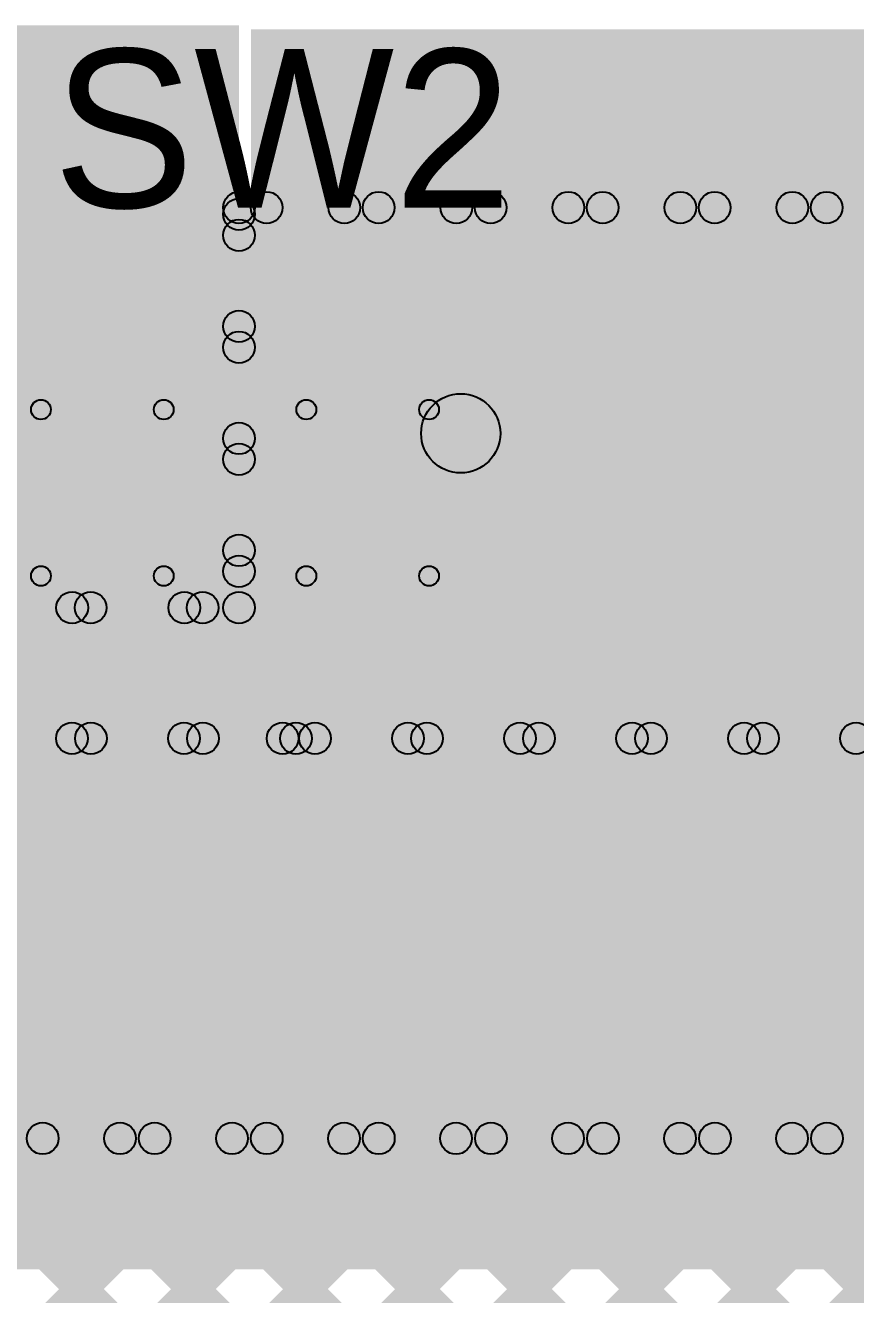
# Model space of a CAD drawing. Header units: millimetres. Extents: x -0.24 to 2.5, y 0 to 2.55.
# Drawn here: x 0.9821 to 1.1917, y 2.1856 to 2.506 of the extents above; entities that cross this region are included whole.
import ezdxf

# ---------------------------------------------------------------- set-up
doc = ezdxf.new("R2010")
doc.units = ezdxf.units.MM
doc.header["$MEASUREMENT"] = 0
for name, color, linetype in [('BottomLayer', 5, 'Continuous'), ('BottomPaste', 16, 'Continuous'), ('BottomSolder', 6, 'Continuous'), ('TopLayer', 1, 'Continuous'), ('TopOverlay', 2, 'Continuous'), ('TopPaste', 8, 'Continuous'), ('TopSolder', 216, 'Continuous'), ('ViaHoleLayer', 16, 'Continuous')]:
    doc.layers.add(name, color=color, linetype=linetype)

# ---------------------------------------------------------------- blocks, each defined once
blk = doc.blocks.new('C__0603_22')
at = {"layer": 'TopLayer'}
for points in [[(-0.015, 0.0175), (-0.015, -0.0175), (-0.045, -0.0175), (-0.045, 0.0175)], [(0.045, 0.0175), (0.045, -0.0175), (0.015, -0.0175), (0.015, 0.0175)]]:
    blk.add_hatch(color=1, dxfattribs=at).paths.add_polyline_path(points)
at = {"layer": 'TopOverlay'}
h = blk.add_hatch(color=2, dxfattribs=at)
edge = h.paths.add_edge_path()
edge.add_arc((-0.049, 0.021), 0.0025, 0, 360)
h = blk.add_hatch(color=2, dxfattribs=at)
edge = h.paths.add_edge_path()
edge.add_arc((-0.049, 0.021), 0.0025, 0, 360)
for points in [[(-0.049, 0.0185), (-0.049, 0.0235), (-0.018, 0.0235), (-0.018, 0.0185)], [(0.018, 0.0185), (0.018, 0.0235), (0.049, 0.0235), (0.049, 0.0185)], [(-0.0465, -0.021), (-0.0515, -0.021), (-0.0515, 0.021), (-0.0465, 0.021)], [(0.0515, -0.021), (0.0465, -0.021), (0.0465, 0.021), (0.0515, 0.021)], [(-0.049, -0.0235), (-0.049, -0.0185), (-0.018, -0.0185), (-0.018, -0.0235)], [(0.018, -0.0235), (0.018, -0.0185), (0.049, -0.0185), (0.049, -0.0235)]]:
    blk.add_hatch(color=2, dxfattribs=at).paths.add_polyline_path(points)
h = blk.add_hatch(color=2, dxfattribs=at)
edge = h.paths.add_edge_path()
edge.add_arc((-0.018, 0.021), 0.0025, 0, 360)
h = blk.add_hatch(color=2, dxfattribs=at)
edge = h.paths.add_edge_path()
edge.add_arc((0.018, 0.021), 0.0025, 0, 360)
h = blk.add_hatch(color=2, dxfattribs=at)
edge = h.paths.add_edge_path()
edge.add_arc((0.049, 0.021), 0.0025, 0, 360)
h = blk.add_hatch(color=2, dxfattribs=at)
edge = h.paths.add_edge_path()
edge.add_arc((0.049, 0.021), 0.0025, 0, 360)
h = blk.add_hatch(color=2, dxfattribs=at)
edge = h.paths.add_edge_path()
edge.add_arc((-0.049, -0.021), 0.0025, 0, 360)
h = blk.add_hatch(color=2, dxfattribs=at)
edge = h.paths.add_edge_path()
edge.add_arc((-0.049, -0.021), 0.0025, 0, 360)
h = blk.add_hatch(color=2, dxfattribs=at)
edge = h.paths.add_edge_path()
edge.add_arc((-0.018, -0.021), 0.0025, 0, 360)
h = blk.add_hatch(color=2, dxfattribs=at)
edge = h.paths.add_edge_path()
edge.add_arc((0.018, -0.021), 0.0025, 0, 360)
h = blk.add_hatch(color=2, dxfattribs=at)
edge = h.paths.add_edge_path()
edge.add_arc((0.049, -0.021), 0.0025, 0, 360)
h = blk.add_hatch(color=2, dxfattribs=at)
edge = h.paths.add_edge_path()
edge.add_arc((0.049, -0.021), 0.0025, 0, 360)
at = {"layer": 'TopPaste'}
for points in [[(-0.015, 0.0175), (-0.015, -0.0175), (-0.045, -0.0175), (-0.045, 0.0175)], [(0.045, 0.0175), (0.045, -0.0175), (0.015, -0.0175), (0.015, 0.0175)]]:
    blk.add_hatch(color=8, dxfattribs=at).paths.add_polyline_path(points)
at = {"layer": 'TopSolder'}
for points in [[(-0.01264, 0.01986), (-0.01264, -0.01986), (-0.04736, -0.01986), (-0.04736, 0.01986)], [(0.04736, 0.01986), (0.04736, -0.01986), (0.01264, -0.01986), (0.01264, 0.01986)]]:
    blk.add_hatch(color=216, dxfattribs=at).paths.add_polyline_path(points)
at = {"layer": 'TopOverlay'}
for centre in [(-0.049, 0.021), (-0.049, 0.021), (-0.018, 0.021), (0.018, 0.021), (0.049, 0.021), (0.049, 0.021), (-0.049, -0.021), (-0.049, -0.021), (-0.018, -0.021), (0.018, -0.021), (0.049, -0.021), (0.049, -0.021)]:
    blk.add_circle(centre, 0.0025, dxfattribs=at)
blk = doc.blocks.new('RES_0805_B_75')
at = {"layer": 'BottomLayer'}
for points in [[(-0.06, 0.025), (-0.02, 0.025), (-0.02, -0.025), (-0.06, -0.025)], [(0.02, 0.025), (0.06, 0.025), (0.06, -0.025), (0.02, -0.025)]]:
    blk.add_hatch(color=5, dxfattribs=at).paths.add_polyline_path(points)
at = {"layer": 'BottomPaste'}
for points in [[(-0.06, 0.025), (-0.02, 0.025), (-0.02, -0.025), (-0.06, -0.025)], [(0.02, 0.025), (0.06, 0.025), (0.06, -0.025), (0.02, -0.025)]]:
    blk.add_hatch(color=16, dxfattribs=at).paths.add_polyline_path(points)
at = {"layer": 'BottomSolder'}
for points in [[(-0.064, 0.029), (-0.016, 0.029), (-0.016, -0.029), (-0.064, -0.029)], [(0.016, 0.029), (0.064, 0.029), (0.064, -0.029), (0.016, -0.029)]]:
    blk.add_hatch(color=6, dxfattribs=at).paths.add_polyline_path(points)

msp = doc.modelspace()

# ---------------------------------------------------------------- hatches: boundary and pattern name
at = {"layer": 'BottomLayer'}
for points in [[(0.768, 2.337), (1.036, 2.337), (1.036, 2.506), (0.768, 2.506)], [(1.092, 2.393), (1.092, 2.413), (1.44534, 2.413), (1.44534, 2.393)], [(0.858, 2.337), (0.858, 2.357), (1.409, 2.357), (1.409, 2.337)], [(0.858, 2.322), (0.858, 2.33), (1.047, 2.33), (1.047, 2.322)], [(0.858, 2.322), (0.858, 2.33), (1.047, 2.33), (1.047, 2.322)], [(1.047, 2.322), (1.047, 2.33), (1.409, 2.33), (1.409, 2.322)], [(0.88263, 2.32317), (0.88829, 2.32883), (0.98929, 2.22783), (0.98363, 2.22217)], [(0.89565, 2.22217), (0.88999, 2.22783), (0.99099, 2.32883), (0.99665, 2.32317)], [(0.91092, 2.32317), (0.91657, 2.32883), (1.01757, 2.22783), (1.01192, 2.22217)], [(0.92393, 2.22217), (0.91828, 2.22783), (1.01928, 2.32883), (1.02493, 2.32317)], [(0.9392, 2.32317), (0.94486, 2.32883), (1.04586, 2.22783), (1.0402, 2.22217)], [(0.95222, 2.22217), (0.94656, 2.22783), (1.04756, 2.32883), (1.05322, 2.32317)], [(0.96748, 2.32317), (0.97314, 2.32883), (1.07414, 2.22783), (1.06848, 2.22217)], [(0.9805, 2.22217), (0.97485, 2.22783), (1.07585, 2.32883), (1.0815, 2.32317)], [(0.99577, 2.32317), (1.00143, 2.32883), (1.10243, 2.22783), (1.09677, 2.22217)], [(1.00879, 2.22217), (1.00313, 2.22783), (1.10413, 2.32883), (1.10979, 2.32317)], [(1.02405, 2.32317), (1.02971, 2.32883), (1.13071, 2.22783), (1.12505, 2.22217)], [(1.03707, 2.22217), (1.03141, 2.22783), (1.13241, 2.32883), (1.13807, 2.32317)], [(1.05234, 2.32317), (1.05799, 2.32883), (1.15899, 2.22783), (1.15334, 2.22217)], [(1.06536, 2.22217), (1.0597, 2.22783), (1.1607, 2.32883), (1.16636, 2.32317)], [(1.08062, 2.32317), (1.08628, 2.32883), (1.18728, 2.22783), (1.18162, 2.22217)], [(1.09364, 2.22217), (1.08798, 2.22783), (1.18898, 2.32883), (1.19464, 2.32317)], [(1.10891, 2.32317), (1.11456, 2.32883), (1.21556, 2.22783), (1.20991, 2.22217)], [(1.12192, 2.22217), (1.11627, 2.22783), (1.21727, 2.32883), (1.22292, 2.32317)], [(1.13719, 2.32317), (1.14285, 2.32883), (1.24385, 2.22783), (1.23819, 2.22217)], [(1.15021, 2.22217), (1.14455, 2.22783), (1.24555, 2.32883), (1.25121, 2.32317)], [(1.16547, 2.32317), (1.17113, 2.32883), (1.27213, 2.22783), (1.26647, 2.22217)], [(1.17849, 2.22217), (1.17284, 2.22783), (1.27384, 2.32883), (1.27949, 2.32317)], [(0.818, 2.221), (0.818, 2.229), (1.33127, 2.229), (1.33127, 2.221)], [(0.818, 2.192), (0.818, 2.214), (1.33127, 2.214), (1.33127, 2.192)]]:
    msp.add_hatch(color=5, dxfattribs=at).paths.add_polyline_path(points)
h = msp.add_hatch(color=5, dxfattribs=at)
edge = h.paths.add_edge_path()
edge.add_arc((1.092, 2.403), 0.01, 0, 360)
h = msp.add_hatch(color=5, dxfattribs=at)
edge = h.paths.add_edge_path()
edge.add_arc((0.99382, 2.326), 0.004, 0, 360)
h = msp.add_hatch(color=5, dxfattribs=at)
edge = h.paths.add_edge_path()
edge.add_arc((0.9986, 2.326), 0.004, 0, 360)
h = msp.add_hatch(color=5, dxfattribs=at)
edge = h.paths.add_edge_path()
edge.add_arc((1.02211, 2.326), 0.004, 0, 360)
h = msp.add_hatch(color=5, dxfattribs=at)
edge = h.paths.add_edge_path()
edge.add_arc((1.02688, 2.326), 0.004, 0, 360)
h = msp.add_hatch(color=5, dxfattribs=at)
edge = h.paths.add_edge_path()
edge.add_arc((1.047, 2.326), 0.004, 0, 360)
h = msp.add_hatch(color=5, dxfattribs=at)
edge = h.paths.add_edge_path()
edge.add_arc((1.047, 2.326), 0.004, 0, 360)
h = msp.add_hatch(color=5, dxfattribs=at)
edge = h.paths.add_edge_path()
edge.add_arc((1.047, 2.326), 0.004, 0, 360)
h = msp.add_hatch(color=5, dxfattribs=at)
edge = h.paths.add_edge_path()
edge.add_arc((1.05039, 2.326), 0.004, 0, 360)
h = msp.add_hatch(color=5, dxfattribs=at)
edge = h.paths.add_edge_path()
edge.add_arc((1.05517, 2.326), 0.004, 0, 360)
h = msp.add_hatch(color=5, dxfattribs=at)
edge = h.paths.add_edge_path()
edge.add_arc((1.07867, 2.326), 0.004, 0, 360)
h = msp.add_hatch(color=5, dxfattribs=at)
edge = h.paths.add_edge_path()
edge.add_arc((1.08345, 2.326), 0.004, 0, 360)
h = msp.add_hatch(color=5, dxfattribs=at)
edge = h.paths.add_edge_path()
edge.add_arc((1.10696, 2.326), 0.004, 0, 360)
h = msp.add_hatch(color=5, dxfattribs=at)
edge = h.paths.add_edge_path()
edge.add_arc((1.11173, 2.326), 0.004, 0, 360)
h = msp.add_hatch(color=5, dxfattribs=at)
edge = h.paths.add_edge_path()
edge.add_arc((1.13524, 2.326), 0.004, 0, 360)
h = msp.add_hatch(color=5, dxfattribs=at)
edge = h.paths.add_edge_path()
edge.add_arc((1.14002, 2.326), 0.004, 0, 360)
h = msp.add_hatch(color=5, dxfattribs=at)
edge = h.paths.add_edge_path()
edge.add_arc((1.16353, 2.326), 0.004, 0, 360)
h = msp.add_hatch(color=5, dxfattribs=at)
edge = h.paths.add_edge_path()
edge.add_arc((1.1683, 2.326), 0.004, 0, 360)
h = msp.add_hatch(color=5, dxfattribs=at)
edge = h.paths.add_edge_path()
edge.add_arc((1.19181, 2.326), 0.004, 0, 360)
h = msp.add_hatch(color=5, dxfattribs=at)
edge = h.paths.add_edge_path()
edge.add_arc((1, 2.30511), 0.01181, 0, 360)
h = msp.add_hatch(color=5, dxfattribs=at)
edge = h.paths.add_edge_path()
edge.add_arc((1.035, 2.305), 0.01181, 0, 360)
h = msp.add_hatch(color=5, dxfattribs=at)
edge = h.paths.add_edge_path()
edge.add_arc((1.07, 2.30489), 0.01181, 0, 360)
h = msp.add_hatch(color=5, dxfattribs=at)
edge = h.paths.add_edge_path()
edge.add_arc((1.105, 2.306), 0.01181, 0, 360)
h = msp.add_hatch(color=5, dxfattribs=at)
edge = h.paths.add_edge_path()
edge.add_arc((1.14, 2.30589), 0.01181, 0, 360)
h = msp.add_hatch(color=5, dxfattribs=at)
edge = h.paths.add_edge_path()
edge.add_arc((1.175, 2.307), 0.01181, 0, 360)
h = msp.add_hatch(color=5, dxfattribs=at)
edge = h.paths.add_edge_path()
edge.add_arc((1.07, 2.27289), 0.01181, 0, 360)
h = msp.add_hatch(color=5, dxfattribs=at)
edge = h.paths.add_edge_path()
edge.add_arc((1.14, 2.27389), 0.01181, 0, 360)
h = msp.add_hatch(color=5, dxfattribs=at)
edge = h.paths.add_edge_path()
edge.add_arc((1.175, 2.27378), 0.01181, 0, 360)
h = msp.add_hatch(color=5, dxfattribs=at)
edge = h.paths.add_edge_path()
edge.add_arc((1, 2.27189), 0.01181, 0, 360)
h = msp.add_hatch(color=5, dxfattribs=at)
edge = h.paths.add_edge_path()
edge.add_arc((1.035, 2.27178), 0.01181, 0, 360)
h = msp.add_hatch(color=5, dxfattribs=at)
edge = h.paths.add_edge_path()
edge.add_arc((1.105, 2.27278), 0.01181, 0, 360)
h = msp.add_hatch(color=5, dxfattribs=at)
edge = h.paths.add_edge_path()
edge.add_arc((1, 2.23867), 0.01181, 0, 360)
h = msp.add_hatch(color=5, dxfattribs=at)
edge = h.paths.add_edge_path()
edge.add_arc((1.035, 2.23855), 0.01181, 0, 360)
h = msp.add_hatch(color=5, dxfattribs=at)
edge = h.paths.add_edge_path()
edge.add_arc((1.07, 2.23967), 0.01181, 0, 360)
h = msp.add_hatch(color=5, dxfattribs=at)
edge = h.paths.add_edge_path()
edge.add_arc((1.105, 2.23955), 0.01181, 0, 360)
h = msp.add_hatch(color=5, dxfattribs=at)
edge = h.paths.add_edge_path()
edge.add_arc((1.14, 2.24067), 0.01181, 0, 360)
h = msp.add_hatch(color=5, dxfattribs=at)
edge = h.paths.add_edge_path()
edge.add_arc((1.175, 2.24055), 0.01181, 0, 360)
h = msp.add_hatch(color=5, dxfattribs=at)
edge = h.paths.add_edge_path()
edge.add_arc((0.98646, 2.225), 0.004, 0, 360)
h = msp.add_hatch(color=5, dxfattribs=at)
edge = h.paths.add_edge_path()
edge.add_arc((1.00596, 2.225), 0.004, 0, 360)
h = msp.add_hatch(color=5, dxfattribs=at)
edge = h.paths.add_edge_path()
edge.add_arc((1.01474, 2.225), 0.004, 0, 360)
h = msp.add_hatch(color=5, dxfattribs=at)
edge = h.paths.add_edge_path()
edge.add_arc((1.03424, 2.225), 0.004, 0, 360)
h = msp.add_hatch(color=5, dxfattribs=at)
edge = h.paths.add_edge_path()
edge.add_arc((1.04303, 2.225), 0.004, 0, 360)
h = msp.add_hatch(color=5, dxfattribs=at)
edge = h.paths.add_edge_path()
edge.add_arc((1.06253, 2.225), 0.004, 0, 360)
h = msp.add_hatch(color=5, dxfattribs=at)
edge = h.paths.add_edge_path()
edge.add_arc((1.07131, 2.225), 0.004, 0, 360)
h = msp.add_hatch(color=5, dxfattribs=at)
edge = h.paths.add_edge_path()
edge.add_arc((1.09081, 2.225), 0.004, 0, 360)
h = msp.add_hatch(color=5, dxfattribs=at)
edge = h.paths.add_edge_path()
edge.add_arc((1.0996, 2.225), 0.004, 0, 360)
h = msp.add_hatch(color=5, dxfattribs=at)
edge = h.paths.add_edge_path()
edge.add_arc((1.1191, 2.225), 0.004, 0, 360)
h = msp.add_hatch(color=5, dxfattribs=at)
edge = h.paths.add_edge_path()
edge.add_arc((1.12788, 2.225), 0.004, 0, 360)
h = msp.add_hatch(color=5, dxfattribs=at)
edge = h.paths.add_edge_path()
edge.add_arc((1.14738, 2.225), 0.004, 0, 360)
h = msp.add_hatch(color=5, dxfattribs=at)
edge = h.paths.add_edge_path()
edge.add_arc((1.15617, 2.225), 0.004, 0, 360)
h = msp.add_hatch(color=5, dxfattribs=at)
edge = h.paths.add_edge_path()
edge.add_arc((1.17566, 2.225), 0.004, 0, 360)
h = msp.add_hatch(color=5, dxfattribs=at)
edge = h.paths.add_edge_path()
edge.add_arc((1.18445, 2.225), 0.004, 0, 360)
at = {"layer": 'BottomSolder'}
h = msp.add_hatch(color=6, dxfattribs=at)
edge = h.paths.add_edge_path()
edge.add_arc((1, 2.30511), 0.01581, 0, 360)
h = msp.add_hatch(color=6, dxfattribs=at)
edge = h.paths.add_edge_path()
edge.add_arc((1.035, 2.305), 0.01581, 0, 360)
h = msp.add_hatch(color=6, dxfattribs=at)
edge = h.paths.add_edge_path()
edge.add_arc((1.07, 2.30489), 0.01581, 0, 360)
h = msp.add_hatch(color=6, dxfattribs=at)
edge = h.paths.add_edge_path()
edge.add_arc((1.105, 2.306), 0.01581, 0, 360)
h = msp.add_hatch(color=6, dxfattribs=at)
edge = h.paths.add_edge_path()
edge.add_arc((1.14, 2.30589), 0.01581, 0, 360)
h = msp.add_hatch(color=6, dxfattribs=at)
edge = h.paths.add_edge_path()
edge.add_arc((1.175, 2.307), 0.01581, 0, 360)
h = msp.add_hatch(color=6, dxfattribs=at)
edge = h.paths.add_edge_path()
edge.add_arc((1.07, 2.27289), 0.01581, 0, 360)
h = msp.add_hatch(color=6, dxfattribs=at)
edge = h.paths.add_edge_path()
edge.add_arc((1.105, 2.27278), 0.01581, 0, 360)
h = msp.add_hatch(color=6, dxfattribs=at)
edge = h.paths.add_edge_path()
edge.add_arc((1.14, 2.27389), 0.01581, 0, 360)
h = msp.add_hatch(color=6, dxfattribs=at)
edge = h.paths.add_edge_path()
edge.add_arc((1.175, 2.27378), 0.01581, 0, 360)
h = msp.add_hatch(color=6, dxfattribs=at)
edge = h.paths.add_edge_path()
edge.add_arc((1, 2.27189), 0.01581, 0, 360)
h = msp.add_hatch(color=6, dxfattribs=at)
edge = h.paths.add_edge_path()
edge.add_arc((1.035, 2.27178), 0.01581, 0, 360)
h = msp.add_hatch(color=6, dxfattribs=at)
edge = h.paths.add_edge_path()
edge.add_arc((1.14, 2.24067), 0.01581, 0, 360)
h = msp.add_hatch(color=6, dxfattribs=at)
edge = h.paths.add_edge_path()
edge.add_arc((1.175, 2.24055), 0.01581, 0, 360)
h = msp.add_hatch(color=6, dxfattribs=at)
edge = h.paths.add_edge_path()
edge.add_arc((1, 2.23867), 0.01581, 0, 360)
h = msp.add_hatch(color=6, dxfattribs=at)
edge = h.paths.add_edge_path()
edge.add_arc((1.035, 2.23855), 0.01581, 0, 360)
h = msp.add_hatch(color=6, dxfattribs=at)
edge = h.paths.add_edge_path()
edge.add_arc((1.07, 2.23967), 0.01581, 0, 360)
h = msp.add_hatch(color=6, dxfattribs=at)
edge = h.paths.add_edge_path()
edge.add_arc((1.105, 2.23955), 0.01581, 0, 360)
at = {"layer": 'TopLayer'}
for points in [[(0.769, 2.37), (1.025, 2.37), (1.025, 2.505), (0.769, 2.505)], [(1.039, 2.197), (1.195, 2.197), (1.195, 2.505), (1.039, 2.505)], [(0.83183, 2.13007), (0.82617, 2.13572), (1.15328, 2.46283), (1.15893, 2.45717)], [(0.83183, 2.10178), (0.82617, 2.10744), (1.18156, 2.46283), (1.18722, 2.45717)], [(0.86111, 2.10278), (0.85545, 2.10843), (1.20985, 2.46283), (1.2155, 2.45717)], [(0.88939, 2.10278), (0.88374, 2.10843), (1.23813, 2.46283), (1.24379, 2.45717)], [(0.90779, 2.09289), (0.90213, 2.09854), (1.26641, 2.46283), (1.27207, 2.45717)], [(0.94596, 2.10278), (0.94031, 2.10843), (1.2947, 2.46283), (1.30036, 2.45717)], [(0.97425, 2.10278), (0.96859, 2.10843), (1.32298, 2.46283), (1.32864, 2.45717)], [(1.00792, 2.10817), (1.00227, 2.11383), (1.35127, 2.46283), (1.35692, 2.45717)], [(1.03621, 2.10817), (1.03055, 2.11383), (1.37955, 2.46283), (1.38521, 2.45717)], [(1.03883, 2.36535), (1.03317, 2.37101), (1.12499, 2.46283), (1.13065, 2.45717)], [(1.03883, 2.42192), (1.03317, 2.42758), (1.06842, 2.46283), (1.07408, 2.45717)], [(1.03883, 2.4502), (1.03317, 2.45586), (1.04014, 2.46283), (1.0458, 2.45717)], [(1.03883, 2.39363), (1.03317, 2.39929), (1.09671, 2.46283), (1.10237, 2.45717)], [(1.03317, 2.45547), (1.03883, 2.46113), (1.53046, 1.9695), (1.5248, 1.96384)], [(1.036, 2.456), (1.036, 2.464), (1.421, 2.464), (1.421, 2.456)], [(1.06449, 2.10817), (1.05884, 2.11383), (1.40784, 2.46283), (1.41349, 2.45717)], [(1.05976, 2.45717), (1.06542, 2.46283), (1.53046, 1.99779), (1.5248, 1.99213)], [(1.08804, 2.45717), (1.0937, 2.46283), (1.39183, 2.1647), (1.38617, 2.15904)], [(1.11633, 2.45717), (1.12198, 2.46283), (1.39183, 2.19298), (1.38617, 2.18733)], [(1.14461, 2.45717), (1.15027, 2.46283), (1.41727, 2.19583), (1.41161, 2.19017)], [(1.1729, 2.45717), (1.17855, 2.46283), (1.42383, 2.21755), (1.41817, 2.2119)], [(1.04, 2.359), (1.032, 2.359), (1.032, 2.46), (1.04, 2.46)], [(1.09278, 2.10817), (1.08712, 2.11383), (1.41817, 2.44488), (1.42383, 2.43922)], [(1.03317, 2.42719), (1.03883, 2.43285), (1.53046, 1.94122), (1.5248, 1.93556)], [(1.12106, 2.10817), (1.1154, 2.11383), (1.41817, 2.4166), (1.42383, 2.41094)], [(1.03317, 2.39891), (1.03883, 2.40456), (1.50256, 1.94083), (1.49691, 1.93517)], [(1.03317, 2.37062), (1.03883, 2.37628), (1.47428, 1.94083), (1.46862, 1.93517)], [(0.758, 2.355), (0.758, 2.363), (1.036, 2.363), (1.036, 2.355)], [(0.81137, 2.16617), (0.80571, 2.17183), (0.99571, 2.36183), (1.00137, 2.35617)], [(0.82135, 2.35617), (0.827, 2.36183), (1.075, 2.11383), (1.06935, 2.10817)], [(0.83183, 2.15835), (0.82617, 2.16401), (1.02399, 2.36183), (1.02965, 2.35617)], [(0.84963, 2.35617), (0.85529, 2.36183), (1.10329, 2.11383), (1.09763, 2.10817)], [(0.87792, 2.35617), (0.88357, 2.36183), (1.13157, 2.11383), (1.12592, 2.10817)], [(0.9062, 2.35617), (0.91186, 2.36183), (1.15986, 2.11383), (1.1542, 2.10817)], [(0.93448, 2.35617), (0.94014, 2.36183), (1.18814, 2.11383), (1.18248, 2.10817)], [(0.96277, 2.35617), (0.96843, 2.36183), (1.21643, 2.11383), (1.21077, 2.10817)], [(0.99105, 2.35617), (0.99671, 2.36183), (1.41771, 1.94083), (1.41205, 1.93517)], [(1.01934, 2.35617), (1.02499, 2.36183), (1.44599, 1.94083), (1.44034, 1.93517)], [(0.104, 2.192), (1.195, 2.192), (1.195, 2.355), (0.104, 2.355)], [(1.098, 2.198), (2.29, 2.198), (2.29, 2.241), (1.098, 2.241)]]:
    msp.add_hatch(color=1, dxfattribs=at).paths.add_polyline_path(points)
h = msp.add_hatch(color=1, dxfattribs=at)
edge = h.paths.add_edge_path()
edge.add_arc((1.036, 2.46), 0.004, 0, 360)
h = msp.add_hatch(color=1, dxfattribs=at)
edge = h.paths.add_edge_path()
edge.add_arc((1.036, 2.46), 0.004, 0, 360)
h = msp.add_hatch(color=1, dxfattribs=at)
edge = h.paths.add_edge_path()
edge.add_arc((1.036, 2.4583), 0.004, 0, 360)
h = msp.add_hatch(color=1, dxfattribs=at)
edge = h.paths.add_edge_path()
edge.add_arc((1.04297, 2.46), 0.004, 0, 360)
h = msp.add_hatch(color=1, dxfattribs=at)
edge = h.paths.add_edge_path()
edge.add_arc((1.06259, 2.46), 0.004, 0, 360)
h = msp.add_hatch(color=1, dxfattribs=at)
edge = h.paths.add_edge_path()
edge.add_arc((1.07125, 2.46), 0.004, 0, 360)
h = msp.add_hatch(color=1, dxfattribs=at)
edge = h.paths.add_edge_path()
edge.add_arc((1.09087, 2.46), 0.004, 0, 360)
h = msp.add_hatch(color=1, dxfattribs=at)
edge = h.paths.add_edge_path()
edge.add_arc((1.09954, 2.46), 0.004, 0, 360)
h = msp.add_hatch(color=1, dxfattribs=at)
edge = h.paths.add_edge_path()
edge.add_arc((1.11916, 2.46), 0.004, 0, 360)
h = msp.add_hatch(color=1, dxfattribs=at)
edge = h.paths.add_edge_path()
edge.add_arc((1.12782, 2.46), 0.004, 0, 360)
h = msp.add_hatch(color=1, dxfattribs=at)
edge = h.paths.add_edge_path()
edge.add_arc((1.14744, 2.46), 0.004, 0, 360)
h = msp.add_hatch(color=1, dxfattribs=at)
edge = h.paths.add_edge_path()
edge.add_arc((1.15611, 2.46), 0.004, 0, 360)
h = msp.add_hatch(color=1, dxfattribs=at)
edge = h.paths.add_edge_path()
edge.add_arc((1.17572, 2.46), 0.004, 0, 360)
h = msp.add_hatch(color=1, dxfattribs=at)
edge = h.paths.add_edge_path()
edge.add_arc((1.18439, 2.46), 0.004, 0, 360)
h = msp.add_hatch(color=1, dxfattribs=at)
edge = h.paths.add_edge_path()
edge.add_arc((1.036, 2.45303), 0.004, 0, 360)
h = msp.add_hatch(color=1, dxfattribs=at)
edge = h.paths.add_edge_path()
edge.add_arc((1.036, 2.43002), 0.004, 0, 360)
h = msp.add_hatch(color=1, dxfattribs=at)
edge = h.paths.add_edge_path()
edge.add_arc((1.036, 2.42475), 0.004, 0, 360)
h = msp.add_hatch(color=1, dxfattribs=at)
edge = h.paths.add_edge_path()
edge.add_arc((1.036, 2.40173), 0.004, 0, 360)
h = msp.add_hatch(color=1, dxfattribs=at)
edge = h.paths.add_edge_path()
edge.add_arc((1.036, 2.39646), 0.004, 0, 360)
h = msp.add_hatch(color=1, dxfattribs=at)
edge = h.paths.add_edge_path()
edge.add_arc((1.036, 2.37345), 0.004, 0, 360)
h = msp.add_hatch(color=1, dxfattribs=at)
edge = h.paths.add_edge_path()
edge.add_arc((1.036, 2.36818), 0.004, 0, 360)
h = msp.add_hatch(color=1, dxfattribs=at)
edge = h.paths.add_edge_path()
edge.add_arc((0.99388, 2.359), 0.004, 0, 360)
h = msp.add_hatch(color=1, dxfattribs=at)
edge = h.paths.add_edge_path()
edge.add_arc((0.99854, 2.359), 0.004, 0, 360)
h = msp.add_hatch(color=1, dxfattribs=at)
edge = h.paths.add_edge_path()
edge.add_arc((1.02217, 2.359), 0.004, 0, 360)
h = msp.add_hatch(color=1, dxfattribs=at)
edge = h.paths.add_edge_path()
edge.add_arc((1.02682, 2.359), 0.004, 0, 360)
h = msp.add_hatch(color=1, dxfattribs=at)
edge = h.paths.add_edge_path()
edge.add_arc((1.036, 2.359), 0.004, 0, 360)
h = msp.add_hatch(color=1, dxfattribs=at)
edge = h.paths.add_edge_path()
edge.add_arc((1.036, 2.359), 0.004, 0, 360)
h = msp.add_hatch(color=1, dxfattribs=at)
edge = h.paths.add_edge_path()
edge.add_arc((1, 2.30511), 0.01181, 0, 360)
h = msp.add_hatch(color=1, dxfattribs=at)
edge = h.paths.add_edge_path()
edge.add_arc((1.035, 2.305), 0.01181, 0, 360)
h = msp.add_hatch(color=1, dxfattribs=at)
edge = h.paths.add_edge_path()
edge.add_arc((1.07, 2.30489), 0.01181, 0, 360)
h = msp.add_hatch(color=1, dxfattribs=at)
edge = h.paths.add_edge_path()
edge.add_arc((1.105, 2.306), 0.01181, 0, 360)
h = msp.add_hatch(color=1, dxfattribs=at)
edge = h.paths.add_edge_path()
edge.add_arc((1.14, 2.30589), 0.01181, 0, 360)
h = msp.add_hatch(color=1, dxfattribs=at)
edge = h.paths.add_edge_path()
edge.add_arc((1.175, 2.307), 0.01181, 0, 360)
h = msp.add_hatch(color=1, dxfattribs=at)
edge = h.paths.add_edge_path()
edge.add_arc((1.07, 2.27289), 0.01181, 0, 360)
h = msp.add_hatch(color=1, dxfattribs=at)
edge = h.paths.add_edge_path()
edge.add_arc((1.14, 2.27389), 0.01181, 0, 360)
h = msp.add_hatch(color=1, dxfattribs=at)
edge = h.paths.add_edge_path()
edge.add_arc((1.175, 2.27378), 0.01181, 0, 360)
h = msp.add_hatch(color=1, dxfattribs=at)
edge = h.paths.add_edge_path()
edge.add_arc((1, 2.27189), 0.01181, 0, 360)
h = msp.add_hatch(color=1, dxfattribs=at)
edge = h.paths.add_edge_path()
edge.add_arc((1.035, 2.27178), 0.01181, 0, 360)
h = msp.add_hatch(color=1, dxfattribs=at)
edge = h.paths.add_edge_path()
edge.add_arc((1.105, 2.27278), 0.01181, 0, 360)
h = msp.add_hatch(color=1, dxfattribs=at)
edge = h.paths.add_edge_path()
edge.add_arc((1, 2.23867), 0.01181, 0, 360)
h = msp.add_hatch(color=1, dxfattribs=at)
edge = h.paths.add_edge_path()
edge.add_arc((1.035, 2.23855), 0.01181, 0, 360)
h = msp.add_hatch(color=1, dxfattribs=at)
edge = h.paths.add_edge_path()
edge.add_arc((1.07, 2.23967), 0.01181, 0, 360)
h = msp.add_hatch(color=1, dxfattribs=at)
edge = h.paths.add_edge_path()
edge.add_arc((1.105, 2.23955), 0.01181, 0, 360)
h = msp.add_hatch(color=1, dxfattribs=at)
edge = h.paths.add_edge_path()
edge.add_arc((1.14, 2.24067), 0.01181, 0, 360)
h = msp.add_hatch(color=1, dxfattribs=at)
edge = h.paths.add_edge_path()
edge.add_arc((1.175, 2.24055), 0.01181, 0, 360)
at = {"layer": 'TopSolder'}
h = msp.add_hatch(color=216, dxfattribs=at)
edge = h.paths.add_edge_path()
edge.add_arc((1, 2.30511), 0.01581, 0, 360)
h = msp.add_hatch(color=216, dxfattribs=at)
edge = h.paths.add_edge_path()
edge.add_arc((1.035, 2.305), 0.01581, 0, 360)
h = msp.add_hatch(color=216, dxfattribs=at)
edge = h.paths.add_edge_path()
edge.add_arc((1.07, 2.30489), 0.01581, 0, 360)
h = msp.add_hatch(color=216, dxfattribs=at)
edge = h.paths.add_edge_path()
edge.add_arc((1.105, 2.306), 0.01581, 0, 360)
h = msp.add_hatch(color=216, dxfattribs=at)
edge = h.paths.add_edge_path()
edge.add_arc((1.14, 2.30589), 0.01581, 0, 360)
h = msp.add_hatch(color=216, dxfattribs=at)
edge = h.paths.add_edge_path()
edge.add_arc((1.175, 2.307), 0.01581, 0, 360)
h = msp.add_hatch(color=216, dxfattribs=at)
edge = h.paths.add_edge_path()
edge.add_arc((1.07, 2.27289), 0.01581, 0, 360)
h = msp.add_hatch(color=216, dxfattribs=at)
edge = h.paths.add_edge_path()
edge.add_arc((1.105, 2.27278), 0.01581, 0, 360)
h = msp.add_hatch(color=216, dxfattribs=at)
edge = h.paths.add_edge_path()
edge.add_arc((1.14, 2.27389), 0.01581, 0, 360)
h = msp.add_hatch(color=216, dxfattribs=at)
edge = h.paths.add_edge_path()
edge.add_arc((1.175, 2.27378), 0.01581, 0, 360)
h = msp.add_hatch(color=216, dxfattribs=at)
edge = h.paths.add_edge_path()
edge.add_arc((1, 2.27189), 0.01581, 0, 360)
h = msp.add_hatch(color=216, dxfattribs=at)
edge = h.paths.add_edge_path()
edge.add_arc((1.035, 2.27178), 0.01581, 0, 360)
h = msp.add_hatch(color=216, dxfattribs=at)
edge = h.paths.add_edge_path()
edge.add_arc((1.14, 2.24067), 0.01581, 0, 360)
h = msp.add_hatch(color=216, dxfattribs=at)
edge = h.paths.add_edge_path()
edge.add_arc((1.175, 2.24055), 0.01581, 0, 360)
h = msp.add_hatch(color=216, dxfattribs=at)
edge = h.paths.add_edge_path()
edge.add_arc((1, 2.23867), 0.01581, 0, 360)
h = msp.add_hatch(color=216, dxfattribs=at)
edge = h.paths.add_edge_path()
edge.add_arc((1.035, 2.23855), 0.01581, 0, 360)
h = msp.add_hatch(color=216, dxfattribs=at)
edge = h.paths.add_edge_path()
edge.add_arc((1.07, 2.23967), 0.01581, 0, 360)
h = msp.add_hatch(color=216, dxfattribs=at)
edge = h.paths.add_edge_path()
edge.add_arc((1.105, 2.23955), 0.01581, 0, 360)
at = {"layer": 'ViaHoleLayer'}
h = msp.add_hatch(color=16, dxfattribs=at)
edge = h.paths.add_edge_path()
edge.add_arc((1.105, 2.306), 0.00787, 0, 360)
h = msp.add_hatch(color=16, dxfattribs=at)
edge = h.paths.add_edge_path()
edge.add_arc((1.14, 2.30589), 0.00787, 0, 360)
h = msp.add_hatch(color=16, dxfattribs=at)
edge = h.paths.add_edge_path()
edge.add_arc((1.175, 2.307), 0.00787, 0, 360)
h = msp.add_hatch(color=16, dxfattribs=at)
edge = h.paths.add_edge_path()
edge.add_arc((1, 2.30511), 0.00787, 0, 360)
h = msp.add_hatch(color=16, dxfattribs=at)
edge = h.paths.add_edge_path()
edge.add_arc((1.035, 2.305), 0.00787, 0, 360)
h = msp.add_hatch(color=16, dxfattribs=at)
edge = h.paths.add_edge_path()
edge.add_arc((1.07, 2.30489), 0.00787, 0, 360)
h = msp.add_hatch(color=16, dxfattribs=at)
edge = h.paths.add_edge_path()
edge.add_arc((1.14, 2.27389), 0.00787, 0, 360)
h = msp.add_hatch(color=16, dxfattribs=at)
edge = h.paths.add_edge_path()
edge.add_arc((1.175, 2.27378), 0.00787, 0, 360)
h = msp.add_hatch(color=16, dxfattribs=at)
edge = h.paths.add_edge_path()
edge.add_arc((1, 2.27189), 0.00787, 0, 360)
h = msp.add_hatch(color=16, dxfattribs=at)
edge = h.paths.add_edge_path()
edge.add_arc((1.035, 2.27178), 0.00787, 0, 360)
h = msp.add_hatch(color=16, dxfattribs=at)
edge = h.paths.add_edge_path()
edge.add_arc((1.07, 2.27289), 0.00787, 0, 360)
h = msp.add_hatch(color=16, dxfattribs=at)
edge = h.paths.add_edge_path()
edge.add_arc((1.105, 2.27278), 0.00787, 0, 360)
h = msp.add_hatch(color=16, dxfattribs=at)
edge = h.paths.add_edge_path()
edge.add_arc((1, 2.23867), 0.00787, 0, 360)
h = msp.add_hatch(color=16, dxfattribs=at)
edge = h.paths.add_edge_path()
edge.add_arc((1.035, 2.23855), 0.00787, 0, 360)
h = msp.add_hatch(color=16, dxfattribs=at)
edge = h.paths.add_edge_path()
edge.add_arc((1.07, 2.23967), 0.00787, 0, 360)
h = msp.add_hatch(color=16, dxfattribs=at)
edge = h.paths.add_edge_path()
edge.add_arc((1.105, 2.23955), 0.00787, 0, 360)
h = msp.add_hatch(color=16, dxfattribs=at)
edge = h.paths.add_edge_path()
edge.add_arc((1.14, 2.24067), 0.00787, 0, 360)
h = msp.add_hatch(color=16, dxfattribs=at)
edge = h.paths.add_edge_path()
edge.add_arc((1.175, 2.24055), 0.00787, 0, 360)

# ---------------------------------------------------------------- linework, layer by layer
at = {"layer": 'BottomLayer'}
for centre, radius in [((1.092, 2.403), 0.01), ((0.99382, 2.326), 0.004), ((0.9986, 2.326), 0.004), ((1.02211, 2.326), 0.004), ((1.02688, 2.326), 0.004), ((1.047, 2.326), 0.004), ((1.047, 2.326), 0.004), ((1.047, 2.326), 0.004), ((1.05039, 2.326), 0.004), ((1.05517, 2.326), 0.004), ((1.07867, 2.326), 0.004), ((1.08345, 2.326), 0.004), ((1.10696, 2.326), 0.004), ((1.11173, 2.326), 0.004), ((1.13524, 2.326), 0.004), ((1.14002, 2.326), 0.004), ((1.16353, 2.326), 0.004), ((1.1683, 2.326), 0.004), ((1.19181, 2.326), 0.004), ((0.98646, 2.225), 0.004), ((1.00596, 2.225), 0.004), ((1.01474, 2.225), 0.004), ((1.03424, 2.225), 0.004), ((1.04303, 2.225), 0.004), ((1.06253, 2.225), 0.004), ((1.07131, 2.225), 0.004), ((1.09081, 2.225), 0.004), ((1.0996, 2.225), 0.004), ((1.1191, 2.225), 0.004), ((1.12788, 2.225), 0.004), ((1.14738, 2.225), 0.004), ((1.15617, 2.225), 0.004), ((1.17566, 2.225), 0.004), ((1.18445, 2.225), 0.004)]:
    msp.add_circle(centre, radius, dxfattribs=at)
at = {"layer": 'TopLayer'}
for centre in [(1.036, 2.46), (1.036, 2.46), (1.036, 2.4583), (1.04297, 2.46), (1.06259, 2.46), (1.07125, 2.46), (1.09087, 2.46), (1.09954, 2.46), (1.11916, 2.46), (1.12782, 2.46), (1.14744, 2.46), (1.15611, 2.46), (1.17572, 2.46), (1.18439, 2.46), (1.036, 2.45303), (1.036, 2.43002), (1.036, 2.42475), (1.036, 2.40173), (1.036, 2.39646), (1.036, 2.37345), (1.036, 2.36818), (0.99388, 2.359), (0.99854, 2.359), (1.02217, 2.359), (1.02682, 2.359), (1.036, 2.359), (1.036, 2.359)]:
    msp.add_circle(centre, 0.004, dxfattribs=at)

# ---------------------------------------------------------------- block references
at = {"rotation": 360}
for name, p in [('RES_0805_B_75', (1.048, 2.405)), ('C__0603_22', (1.035, 2.388))]:
    msp.add_blockref(name, p, dxfattribs=at)

# ---------------------------------------------------------------- texts
at = {"layer": 'TopOverlay'}
for s, height, p in [('SW2', 0.04, (0.989, 2.46)), ('#', 0.08, (1.09, 2.36489)), ('#', 0.08, (1.002, 2.10789))]:
    msp.add_text(s, height=height, dxfattribs=at).set_placement(p)

doc.saveas('drawing.dxf')
